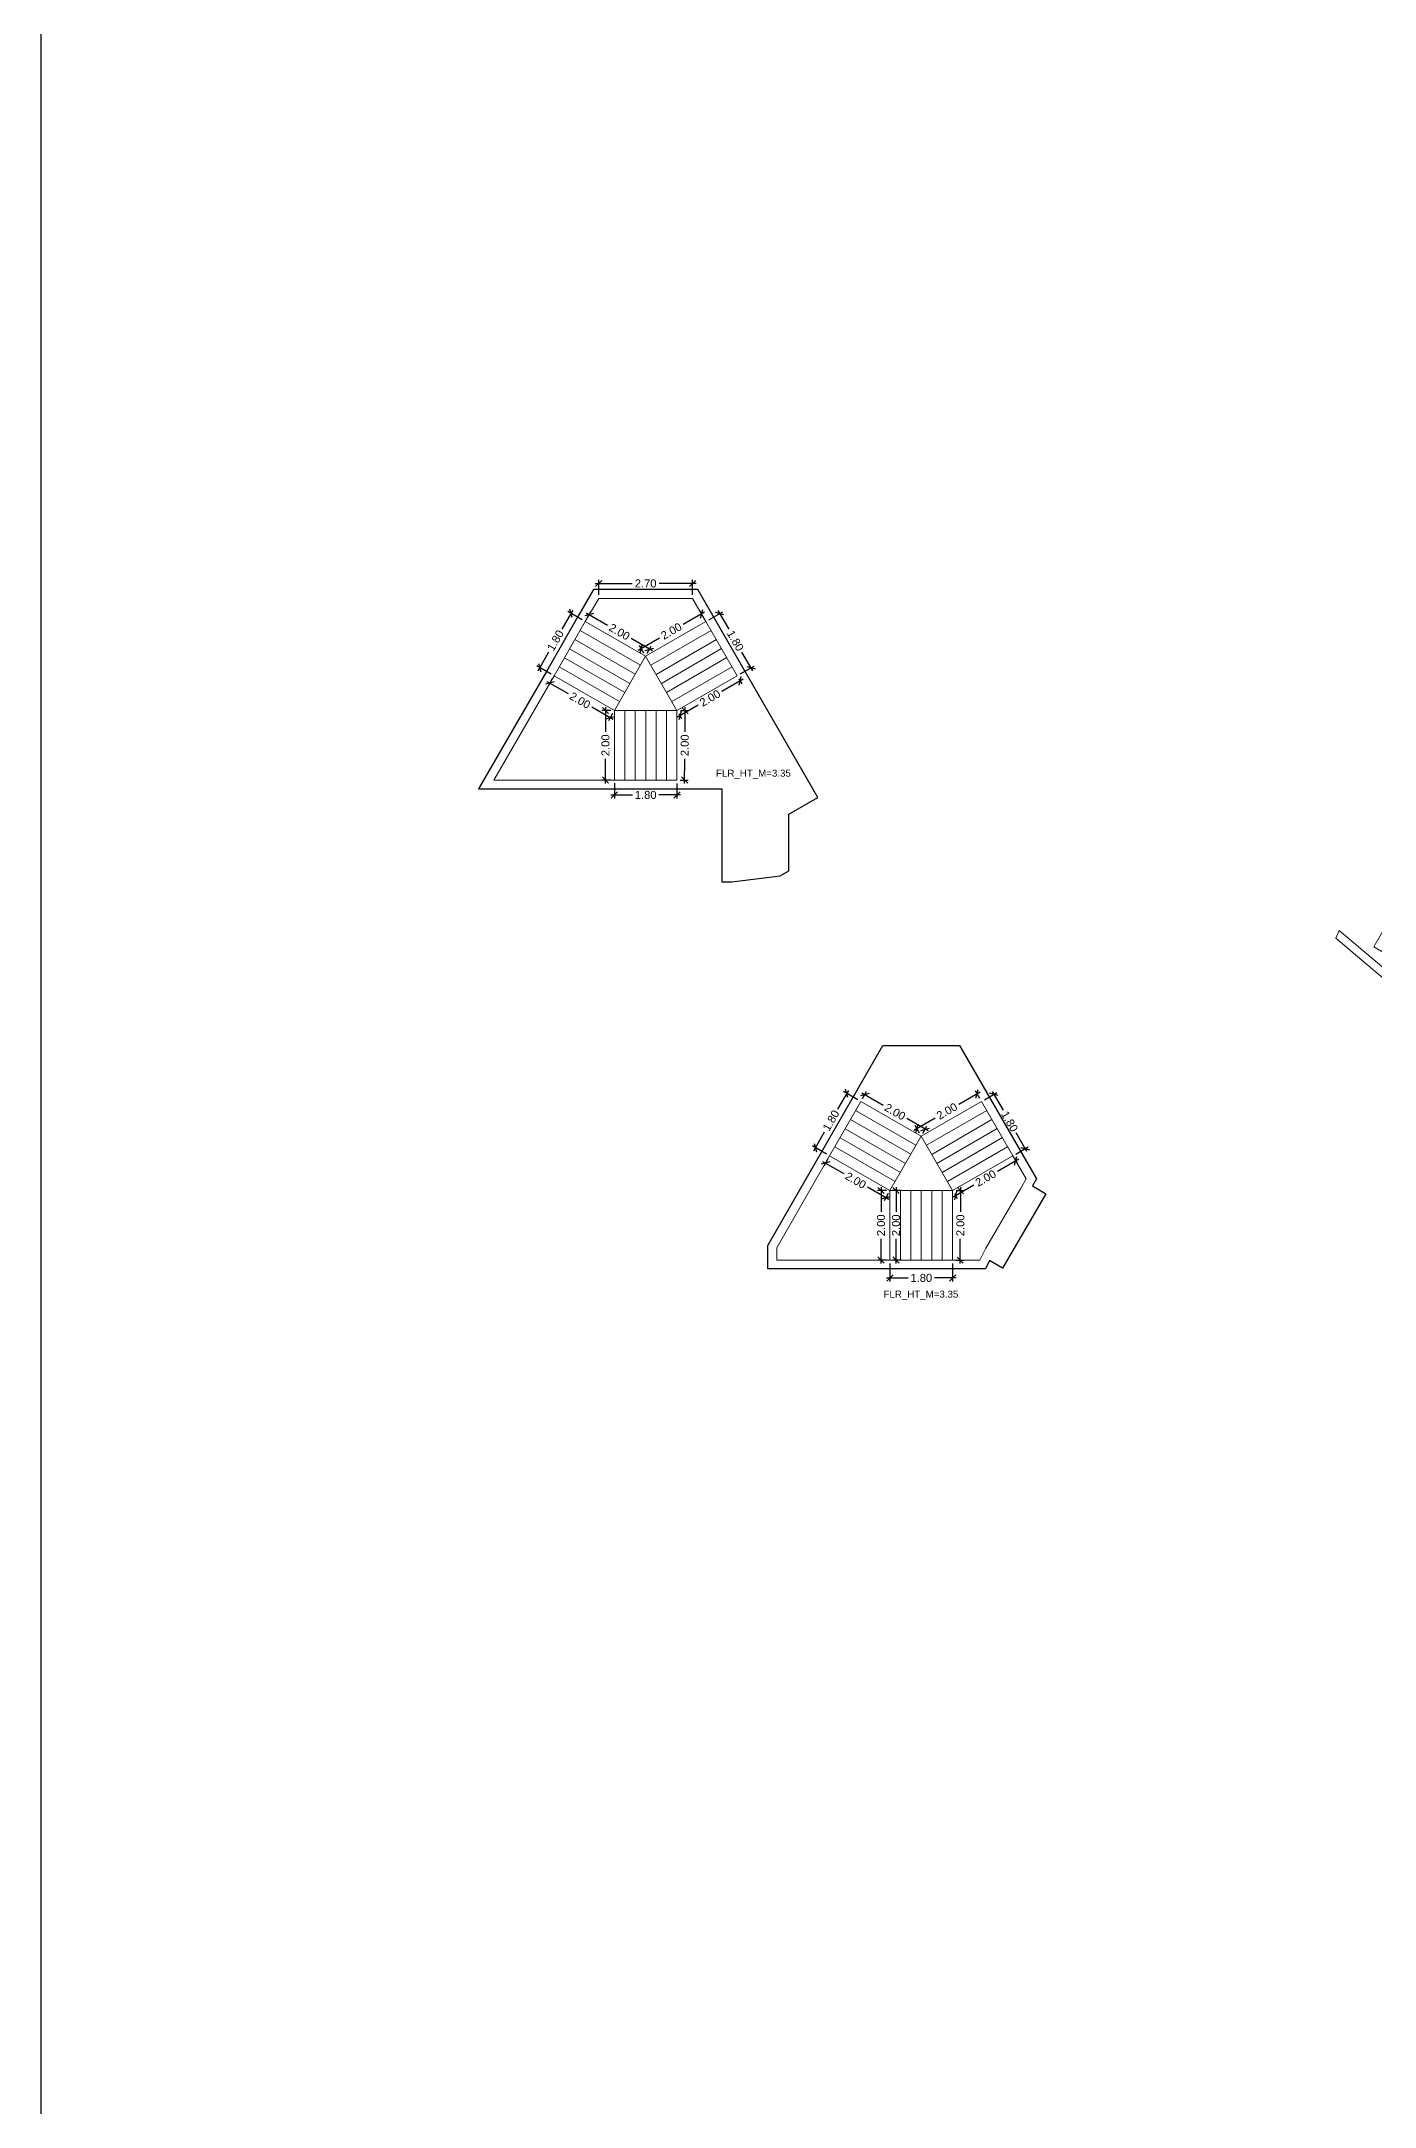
# Model space of a CAD drawing. Header units: metres. Extents: x 256329 to 886268, y -249371 to 355.
# Drawn here: x 281905.1 to 281943.4, y -414.4 to -355.1 of the extents above; entities that cross this region are included whole.
import ezdxf

# ---------------------------------------------------------------- set-up
doc = ezdxf.new("R2010")
doc.units = ezdxf.units.M
doc.header["$MEASUREMENT"] = 0
doc.header["$PDMODE"] = 35
doc.linetypes.add('CONTINOUS', pattern=[0])
doc.layers.get('0').update_dxf_attribs({"lineweight": 18})
doc.layers.get('Defpoints').update_dxf_attribs({"lineweight": 20})
for name, color, linetype in [('BLK_1_FLR_28_BLT_UP_AREA', 25, 'Continuous'), ('BLK_1_FLR_28_STAIR_3', 7, 'Continuous'), ('BLK_1_FLR_28_STAIR_4', 7, 'Continuous')]:
    doc.layers.add(name, color=color, linetype=linetype)
for name, color, linetype, lineweight in [('BLK_1_FLR_28_STAIR_2_LANDING_2', 7, 'Continuous', 0), ('BLK_1_FLR_28_STAIR_3_FLIGHT_1', 7, 'Continuous', 0), ('BLK_1_FLR_28_STAIR_3_FLIGHT_2', 7, 'Continuous', 0), ('BLK_1_FLR_28_STAIR_3_FLIGHT_3', 7, 'Continuous', 0), ('BLK_1_FLR_28_STAIR_3_LANDING_1', 7, 'Continuous', 0), ('BLK_1_FLR_28_STAIR_3_LANDING_2', 7, 'Continuous', 0), ('BLK_1_FLR_28_STAIR_4_FLIGHT_1', 7, 'Continuous', 0), ('BLK_1_FLR_28_STAIR_4_FLIGHT_2', 7, 'Continuous', 0), ('BLK_1_FLR_28_STAIR_4_FLIGHT_3', 7, 'Continuous', 0), ('BLK_1_FLR_28_STAIR_4_LANDING_1', 7, 'Continuous', 0)]:
    doc.layers.add(name, color=color, linetype=linetype, lineweight=lineweight)
doc.layers.add('SPA COMMENT', color=7, linetype='Continuous', true_color=0xeb0505)
doc.styles.get("Standard").update_dxf_attribs({"font": 'arial.ttf'})
doc.dimstyles.new('METRIC DIM', dxfattribs={"dimtxt": 0.23, "dimasz": 0.18, "dimexe": 0.1, "dimexo": 0.1, "dimgap": 0.09, "dimtad": 0, "dimzin": 0, "dimdsep": 46, "dimtxsty": 'Standard', "dimblk": 'OBLIQUE', "dimcen": 0, "dimdle": 0.1, "dimclrd": 147, "dimclre": 147, "dimclrt": 7, "dimadec": 0, "dimazin": 0, "dimtfac": 1, "dimtofl": 0, "dimtmove": 0, "dimatfit": 2, "dimfxl": 0.125, "dimtolj": 1, "dimtzin": 0, "dimarcsym": 0})

# ---------------------------------------------------------------- blocks, each defined once
blk = doc.blocks.new('_Oblique')
at = {"color": 0, "linetype": 'ByBlock', "lineweight": -2}
blk.add_line((-0.5, -0.5), (0.5, 0.5), dxfattribs=at)
blk = doc.blocks.new('*D507')
at = {"layer": 'BLK_1_FLR_28_STAIR_3_FLIGHT_2', "color": 147, "lineweight": -2, "transparency": 16777216}
for p, q in [((281929.485289, -390.194379), (281929.485473, -390.706351)), ((281931.285289, -390.193732), (281931.285473, -390.705704)), ((281929.385437, -390.606387), (281930.007937, -390.606163)), ((281931.385437, -390.605668), (281930.762937, -390.605892))]:
    blk.add_line(p, q, dxfattribs=at)
at = {"layer": 'Defpoints', "color": 0, "linetype": 'CONTINOUS', "transparency": 16777216}
for p in [(281929.485253, -390.094379, 0.042641), (281931.285253, -390.093732, 0.042641), (281929.485437, -390.606351)]:
    blk.add_point(p, dxfattribs=at)
at = {"layer": 'BLK_1_FLR_28_STAIR_3_FLIGHT_2', "color": 147, "linetype": 'CONTINOUS', "lineweight": -2, "transparency": 16777216, "xscale": 0.18, "yscale": 0.18, "zscale": 0.18}
for p, rotation in [((281929.485437, -390.606351), 180.020597), ((281931.285437, -390.605704), 0.020597)]:
    blk.add_blockref('_Oblique', p, dxfattribs=dict(at, rotation=rotation))
at = {"layer": 'BLK_1_FLR_28_STAIR_3_FLIGHT_2', "color": 7, "linetype": 'CONTINOUS', "transparency": 16777216, "insert": (281930.385437, -390.606027), "char_height": 0.23, "attachment_point": 5, "rotation": 0.02059667}
blk.add_mtext('\\A1;1.80', dxfattribs=at)
blk = doc.blocks.new('*D508')
at = {"layer": 'BLK_1_FLR_28_STAIR_3_FLIGHT_1', "color": 147, "lineweight": -2, "transparency": 16777216}
for p, q in [((281932.067376, -385.448679), (281931.940238, -385.227562)), ((281932.076775, -385.264407), (281931.460849, -385.618551)), ((281930.168233, -386.361777), (281930.784159, -386.007633)), ((281930.332217, -386.446358), (281930.205079, -386.22524))]:
    blk.add_line(p, q, dxfattribs=at)
at = {"layer": 'Defpoints', "color": 0, "linetype": 'CONTINOUS', "transparency": 16777216}
for p in [(281932.117221, -385.535371, 0.042641), (281930.254925, -386.311931), (281930.382062, -386.533049, 0.042641)]:
    blk.add_point(p, dxfattribs=at)
at = {"layer": 'BLK_1_FLR_28_STAIR_3_FLIGHT_1', "color": 147, "linetype": 'CONTINOUS', "lineweight": -2, "transparency": 16777216, "xscale": 0.18, "yscale": 0.18, "zscale": 0.18}
for p, rotation in [((281931.990084, -385.314253), 29.897956), ((281930.254925, -386.311931), 209.897956)]:
    blk.add_blockref('_Oblique', p, dxfattribs=dict(at, rotation=rotation))
at = {"layer": 'BLK_1_FLR_28_STAIR_3_FLIGHT_1', "color": 7, "linetype": 'CONTINOUS', "transparency": 16777216, "insert": (281931.122504, -385.813092), "char_height": 0.23, "attachment_point": 5, "rotation": 29.89795585}
blk.add_mtext('\\A1;2.00', dxfattribs=at)
blk = doc.blocks.new('*D509')
at = {"layer": 'BLK_1_FLR_28_STAIR_3_FLIGHT_3', "color": 147, "lineweight": -2, "transparency": 16777216}
for p, q in [((281928.676604, -385.286052), (281929.291958, -385.639651)), ((281928.697793, -385.449889), (281928.813131, -385.24917)), ((281930.584105, -386.382153), (281929.968751, -386.028554)), ((281930.431885, -386.446344), (281930.547224, -386.245626))]:
    blk.add_line(p, q, dxfattribs=at)
at = {"layer": 'Defpoints', "color": 0, "linetype": 'CONTINOUS', "transparency": 16777216}
for p in [(281928.64797, -385.536594, 0.042641), (281928.763308, -385.335875), (281930.382062, -386.533049, 0.042641)]:
    blk.add_point(p, dxfattribs=at)
at = {"layer": 'BLK_1_FLR_28_STAIR_3_FLIGHT_3', "color": 147, "linetype": 'CONTINOUS', "lineweight": -2, "transparency": 16777216, "xscale": 0.18, "yscale": 0.18, "zscale": 0.18}
for p, rotation in [((281928.763308, -385.335875), 150.117187), ((281930.497401, -386.33233), 330.117187)]:
    blk.add_blockref('_Oblique', p, dxfattribs=dict(at, rotation=rotation))
at = {"layer": 'BLK_1_FLR_28_STAIR_3_FLIGHT_3', "color": 7, "linetype": 'CONTINOUS', "transparency": 16777216, "insert": (281929.630355, -385.834103), "char_height": 0.23, "attachment_point": 5, "rotation": 330.11718744}
blk.add_mtext('\\A1;2.00', dxfattribs=at)
blk = doc.blocks.new('*D510')
at = {"layer": 'BLK_1_FLR_28_STAIR_3_LANDING_1', "color": 147, "lineweight": -2, "transparency": 16777216}
for p, q in [((281931.385252, -388.09418), (281931.612531, -388.095197)), ((281931.51298, -387.994751), (281931.509802, -388.704567)), ((281931.503131, -390.194948), (281931.506308, -389.485132)), ((281931.376298, -390.094379), (281931.603577, -390.095396))]:
    blk.add_line(p, q, dxfattribs=at)
at = {"layer": 'Defpoints', "color": 0, "linetype": 'CONTINOUS', "transparency": 16777216}
for p in [(281931.285253, -388.093732, 0.042641), (281931.276299, -390.093931, 0.042641), (281931.503578, -390.094949)]:
    blk.add_point(p, dxfattribs=at)
at = {"layer": 'BLK_1_FLR_28_STAIR_3_LANDING_1', "color": 147, "linetype": 'CONTINOUS', "lineweight": -2, "transparency": 16777216, "xscale": 0.18, "yscale": 0.18, "zscale": 0.18}
for p, rotation in [((281931.512532, -388.09475), 89.743523), ((281931.503578, -390.094949), 269.743523)]:
    blk.add_blockref('_Oblique', p, dxfattribs=dict(at, rotation=rotation))
at = {"layer": 'BLK_1_FLR_28_STAIR_3_LANDING_1', "color": 7, "linetype": 'CONTINOUS', "transparency": 16777216, "insert": (281931.508055, -389.094849), "char_height": 0.23, "attachment_point": 5, "rotation": 89.74352293}
blk.add_mtext('\\A1;2.00', dxfattribs=at)
blk = doc.blocks.new('*D511')
at = {"layer": 'BLK_1_FLR_28_STAIR_3_LANDING_1', "color": 147, "lineweight": -2, "transparency": 16777216}
for p, q in [((281933.187184, -387.189345), (281932.57277, -387.543922)), ((281933.06691, -387.180999), (281933.150556, -387.325941)), ((281931.282286, -388.288658), (281931.8967, -387.934081)), ((281931.335236, -388.180344), (281931.418882, -388.325286))]:
    blk.add_line(p, q, dxfattribs=at)
at = {"layer": 'Defpoints', "color": 0, "linetype": 'CONTINOUS', "transparency": 16777216}
for p in [(281933.016926, -387.094387, 0.042641), (281933.100572, -387.239329), (281931.285253, -388.093732, 0.042641)]:
    blk.add_point(p, dxfattribs=at)
at = {"layer": 'BLK_1_FLR_28_STAIR_3_LANDING_1', "color": 147, "linetype": 'CONTINOUS', "lineweight": -2, "transparency": 16777216, "xscale": 0.18, "yscale": 0.18, "zscale": 0.18}
for p, rotation in [((281933.100572, -387.239329), 29.98915999999999), ((281931.368898, -388.238674), 209.98916)]:
    blk.add_blockref('_Oblique', p, dxfattribs=dict(at, rotation=rotation))
at = {"layer": 'BLK_1_FLR_28_STAIR_3_LANDING_1', "color": 7, "linetype": 'CONTINOUS', "transparency": 16777216, "insert": (281932.234735, -387.739001), "char_height": 0.23, "attachment_point": 5, "rotation": 29.98915959}
blk.add_mtext('\\A1;2.00', dxfattribs=at)
blk = doc.blocks.new('*D598')
at = {"layer": 'BLK_1_FLR_28_STAIR_3_LANDING_2', "color": 147, "lineweight": -2, "transparency": 16777216}
for p, q in [((281927.544861, -387.25558), (281928.160215, -387.609179)), ((281927.701337, -387.183982), (281927.581743, -387.392107)), ((281929.452363, -388.351681), (281928.837008, -387.998082)), ((281929.43543, -388.180437), (281929.315835, -388.388563))]:
    blk.add_line(p, q, dxfattribs=at)
at = {"layer": 'Defpoints', "color": 0, "linetype": 'CONTINOUS', "transparency": 16777216}
for p in [(281927.631566, -387.305403), (281927.75116, -387.097277, 0.042641), (281929.485253, -388.093732, 0.042641)]:
    blk.add_point(p, dxfattribs=at)
at = {"layer": 'BLK_1_FLR_28_STAIR_3_LANDING_2', "color": 147, "linetype": 'CONTINOUS', "lineweight": -2, "transparency": 16777216, "xscale": 0.18, "yscale": 0.18, "zscale": 0.18}
for p, rotation in [((281927.631566, -387.305403), 150.117187), ((281929.365658, -388.301858), 330.117187)]:
    blk.add_blockref('_Oblique', p, dxfattribs=dict(at, rotation=rotation))
at = {"layer": 'BLK_1_FLR_28_STAIR_3_LANDING_2', "color": 7, "linetype": 'CONTINOUS', "transparency": 16777216, "insert": (281928.498612, -387.80363), "char_height": 0.23, "attachment_point": 5, "rotation": 330.11718744}
blk.add_mtext('\\A1;2.00', dxfattribs=at)
blk = doc.blocks.new('*D599')
at = {"layer": 'BLK_1_FLR_28_STAIR_3_LANDING_2', "color": 147, "lineweight": -2, "transparency": 16777216}
for p, q in [((281929.385253, -388.093732), (281929.129602, -388.093732)), ((281929.229602, -387.993732), (281929.229602, -388.703446)), ((281929.229602, -390.193732), (281929.229602, -389.484019)), ((281929.385253, -390.093732), (281929.129602, -390.093732))]:
    blk.add_line(p, q, dxfattribs=at)
at = {"layer": 'Defpoints', "color": 0, "linetype": 'CONTINOUS', "transparency": 16777216}
for p in [(281929.485253, -388.093732, 0.042641), (281929.229602, -390.093732), (281929.485253, -390.093732, 0.042641)]:
    blk.add_point(p, dxfattribs=at)
at = {"layer": 'BLK_1_FLR_28_STAIR_3_LANDING_2', "color": 147, "linetype": 'CONTINOUS', "lineweight": -2, "transparency": 16777216, "xscale": 0.18, "yscale": 0.18, "zscale": 0.18}
for p, rotation in [((281929.229602, -388.093732), 90), ((281929.229602, -390.093732), 270)]:
    blk.add_blockref('_Oblique', p, dxfattribs=dict(at, rotation=rotation))
at = {"layer": 'BLK_1_FLR_28_STAIR_3_LANDING_2', "color": 7, "linetype": 'CONTINOUS', "transparency": 16777216, "insert": (281929.229602, -389.093732), "char_height": 0.23, "attachment_point": 5, "rotation": 90}
blk.add_mtext('\\A1;2.00', dxfattribs=at)
blk = doc.blocks.new('*D600')
at = {"layer": 'BLK_1_FLR_28_STAIR_3_FLIGHT_1', "color": 147, "lineweight": -2, "transparency": 16777216}
for p, q in [((281932.423167, -385.243353), (281932.734315, -385.782513)), ((281932.203833, -385.485387), (281932.559763, -385.279981)), ((281933.103538, -387.044403), (281933.459468, -386.838997)), ((281933.422839, -386.975593), (281933.111691, -386.436433))]:
    blk.add_line(p, q, dxfattribs=at)
at = {"layer": 'Defpoints', "color": 0, "linetype": 'CONTINOUS', "transparency": 16777216}
for p in [(281932.117221, -385.535371, 0.042641), (281933.372856, -386.888981), (281933.016926, -387.094387, 0.042641)]:
    blk.add_point(p, dxfattribs=at)
at = {"layer": 'BLK_1_FLR_28_STAIR_3_FLIGHT_1', "color": 147, "linetype": 'CONTINOUS', "lineweight": -2, "transparency": 16777216, "xscale": 0.18, "yscale": 0.18, "zscale": 0.18}
for p, rotation in [((281932.473151, -385.329965), 119.98916), ((281933.372856, -386.888981), 299.98916)]:
    blk.add_blockref('_Oblique', p, dxfattribs=dict(at, rotation=rotation))
at = {"layer": 'BLK_1_FLR_28_STAIR_3_FLIGHT_1', "color": 7, "linetype": 'CONTINOUS', "transparency": 16777216, "insert": (281932.923003, -386.109473), "char_height": 0.23, "attachment_point": 5, "rotation": 299.98915959}
blk.add_mtext('\\A1;1.80', dxfattribs=at)
blk = doc.blocks.new('*D601')
at = {"layer": 'BLK_1_FLR_28_STAIR_3_FLIGHT_3', "color": 147, "lineweight": -2, "transparency": 16777216}
for p, q in [((281928.288669, -385.214796), (281927.978523, -385.754532)), ((281928.561265, -385.486771), (281928.152142, -385.251678)), ((281927.292214, -386.948889), (281927.602361, -386.409152)), ((281927.664456, -387.047454), (281927.255332, -386.812361))]:
    blk.add_line(p, q, dxfattribs=at)
at = {"layer": 'Defpoints', "color": 0, "linetype": 'CONTINOUS', "transparency": 16777216}
for p in [(281928.64797, -385.536594, 0.042641), (281927.342037, -386.862184), (281927.75116, -387.097277, 0.042641)]:
    blk.add_point(p, dxfattribs=at)
at = {"layer": 'BLK_1_FLR_28_STAIR_3_FLIGHT_3', "color": 147, "linetype": 'CONTINOUS', "lineweight": -2, "transparency": 16777216, "xscale": 0.18, "yscale": 0.18, "zscale": 0.18}
for p, rotation in [((281928.238847, -385.301501), 60.117187), ((281927.342037, -386.862184), 240.1171869999999)]:
    blk.add_blockref('_Oblique', p, dxfattribs=dict(at, rotation=rotation))
at = {"layer": 'BLK_1_FLR_28_STAIR_3_FLIGHT_3', "color": 7, "linetype": 'CONTINOUS', "transparency": 16777216, "insert": (281927.790442, -386.081842), "char_height": 0.23, "attachment_point": 5, "rotation": 60.11718743}
blk.add_mtext('\\A1;1.80', dxfattribs=at)
blk = doc.blocks.new('*D602')
at = {"layer": 'BLK_1_FLR_28_STAIR_4_FLIGHT_2', "color": 147, "lineweight": -2, "transparency": 16777216}
for p, q in [((281920.366972, -371.419078), (281920.056825, -371.958814)), ((281920.639568, -371.691053), (281920.230445, -371.45596)), ((281919.370517, -373.153171), (281919.680663, -372.613434)), ((281919.742758, -373.251736), (281919.333635, -373.016643))]:
    blk.add_line(p, q, dxfattribs=at)
at = {"layer": 'Defpoints', "color": 0, "linetype": 'CONTINOUS', "transparency": 16777216}
for p in [(281920.726273, -371.740876, 0.042641), (281919.42034, -373.066466), (281919.829463, -373.301559, 0.042641)]:
    blk.add_point(p, dxfattribs=at)
at = {"layer": 'BLK_1_FLR_28_STAIR_4_FLIGHT_2', "color": 147, "linetype": 'CONTINOUS', "lineweight": -2, "transparency": 16777216, "xscale": 0.18, "yscale": 0.18, "zscale": 0.18}
for p, rotation in [((281920.317149, -371.505783), 60.117187), ((281919.42034, -373.066466), 240.1171869999999)]:
    blk.add_blockref('_Oblique', p, dxfattribs=dict(at, rotation=rotation))
at = {"layer": 'BLK_1_FLR_28_STAIR_4_FLIGHT_2', "color": 7, "linetype": 'CONTINOUS', "transparency": 16777216, "insert": (281919.868744, -372.286124), "char_height": 0.23, "attachment_point": 5, "rotation": 60.11718743}
blk.add_mtext('\\A1;1.80', dxfattribs=at)
blk = doc.blocks.new('*D603')
at = {"layer": 'BLK_1_FLR_28_STAIR_2_LANDING_2', "color": 147, "lineweight": -2, "transparency": 16777216}
for p, q in [((281924.155078, -371.468689), (281923.539152, -371.822833)), ((281924.145678, -371.652961), (281924.018541, -371.431844)), ((281922.246536, -372.566059), (281922.862462, -372.211915)), ((281922.41052, -372.65064), (281922.283382, -372.429522))]:
    blk.add_line(p, q, dxfattribs=at)
at = {"layer": 'Defpoints', "color": 0, "linetype": 'CONTINOUS', "transparency": 16777216}
for p in [(281924.195524, -371.739653, 0.042641), (281922.333227, -372.516213), (281922.460365, -372.737331, 0.042641)]:
    blk.add_point(p, dxfattribs=at)
at = {"layer": 'BLK_1_FLR_28_STAIR_2_LANDING_2', "color": 147, "linetype": 'CONTINOUS', "lineweight": -2, "transparency": 16777216, "xscale": 0.18, "yscale": 0.18, "zscale": 0.18}
for p, rotation in [((281924.068386, -371.518535), 29.897956), ((281922.333227, -372.516213), 209.897956)]:
    blk.add_blockref('_Oblique', p, dxfattribs=dict(at, rotation=rotation))
at = {"layer": 'BLK_1_FLR_28_STAIR_2_LANDING_2', "color": 7, "linetype": 'CONTINOUS', "transparency": 16777216, "insert": (281923.200807, -372.017374), "char_height": 0.23, "attachment_point": 5, "rotation": 29.89795585}
blk.add_mtext('\\A1;2.00', dxfattribs=at)
blk = doc.blocks.new('*D604')
at = {"layer": 'BLK_1_FLR_28_STAIR_4_FLIGHT_2', "color": 147, "lineweight": -2, "transparency": 16777216}
for p, q in [((281920.754906, -371.490334), (281921.370261, -371.843933)), ((281920.776095, -371.654171), (281920.891434, -371.453452)), ((281922.662408, -372.586435), (281922.047054, -372.232836)), ((281922.510188, -372.650626), (281922.625526, -372.449908))]:
    blk.add_line(p, q, dxfattribs=at)
at = {"layer": 'Defpoints', "color": 0, "linetype": 'CONTINOUS', "transparency": 16777216}
for p in [(281920.841611, -371.540157), (281920.726273, -371.740876, 0.042641), (281922.460365, -372.737331, 0.042641)]:
    blk.add_point(p, dxfattribs=at)
at = {"layer": 'BLK_1_FLR_28_STAIR_4_FLIGHT_2', "color": 147, "linetype": 'CONTINOUS', "lineweight": -2, "transparency": 16777216, "xscale": 0.18, "yscale": 0.18, "zscale": 0.18}
for p, rotation in [((281920.841611, -371.540157), 150.117187), ((281922.575704, -372.536612), 330.117187)]:
    blk.add_blockref('_Oblique', p, dxfattribs=dict(at, rotation=rotation))
at = {"layer": 'BLK_1_FLR_28_STAIR_4_FLIGHT_2', "color": 7, "linetype": 'CONTINOUS', "transparency": 16777216, "insert": (281921.708657, -372.038385), "char_height": 0.23, "attachment_point": 5, "rotation": 330.11718744}
blk.add_mtext('\\A1;2.00', dxfattribs=at)
blk = doc.blocks.new('*D605')
at = {"layer": 'BLK_1_FLR_28_STAIR_4_FLIGHT_1', "color": 147, "lineweight": -2, "transparency": 16777216}
for p, q in [((281923.463554, -374.298462), (281923.690834, -374.299479)), ((281923.591282, -374.199033), (281923.588105, -374.908849)), ((281923.581433, -376.39923), (281923.584611, -375.689414)), ((281923.454601, -376.298661), (281923.68188, -376.299678))]:
    blk.add_line(p, q, dxfattribs=at)
at = {"layer": 'Defpoints', "color": 0, "linetype": 'CONTINOUS', "transparency": 16777216}
for p in [(281923.363555, -374.298014, 0.042641), (281923.354602, -376.298213, 0.042641), (281923.581881, -376.299231)]:
    blk.add_point(p, dxfattribs=at)
at = {"layer": 'BLK_1_FLR_28_STAIR_4_FLIGHT_1', "color": 147, "linetype": 'CONTINOUS', "lineweight": -2, "transparency": 16777216, "xscale": 0.18, "yscale": 0.18, "zscale": 0.18}
for p, rotation in [((281923.590835, -374.299032), 89.743523), ((281923.581881, -376.299231), 269.743523)]:
    blk.add_blockref('_Oblique', p, dxfattribs=dict(at, rotation=rotation))
at = {"layer": 'BLK_1_FLR_28_STAIR_4_FLIGHT_1', "color": 7, "linetype": 'CONTINOUS', "transparency": 16777216, "insert": (281923.586358, -375.299131), "char_height": 0.23, "attachment_point": 5, "rotation": 89.74352293}
blk.add_mtext('\\A1;2.00', dxfattribs=at)
blk = doc.blocks.new('*D606')
at = {"layer": 'BLK_1_FLR_28_STAIR_4_FLIGHT_3', "color": 147, "lineweight": -2, "transparency": 16777216}
for p, q in [((281925.265487, -373.393627), (281924.651073, -373.748204)), ((281925.145213, -373.385281), (281925.228858, -373.530223)), ((281923.360589, -374.49294), (281923.975003, -374.138363)), ((281923.413539, -374.384626), (281923.497185, -374.529568))]:
    blk.add_line(p, q, dxfattribs=at)
at = {"layer": 'Defpoints', "color": 0, "linetype": 'CONTINOUS', "transparency": 16777216}
for p in [(281925.095229, -373.298669, 0.042641), (281925.178875, -373.443611), (281923.363555, -374.298014, 0.042641)]:
    blk.add_point(p, dxfattribs=at)
at = {"layer": 'BLK_1_FLR_28_STAIR_4_FLIGHT_3', "color": 147, "linetype": 'CONTINOUS', "lineweight": -2, "transparency": 16777216, "xscale": 0.18, "yscale": 0.18, "zscale": 0.18}
for p, rotation in [((281925.178875, -373.443611), 29.98915999999999), ((281923.447201, -374.442956), 209.98916)]:
    blk.add_blockref('_Oblique', p, dxfattribs=dict(at, rotation=rotation))
at = {"layer": 'BLK_1_FLR_28_STAIR_4_FLIGHT_3', "color": 7, "linetype": 'CONTINOUS', "transparency": 16777216, "insert": (281924.313038, -373.943283), "char_height": 0.23, "attachment_point": 5, "rotation": 29.98915959}
blk.add_mtext('\\A1;2.00', dxfattribs=at)
blk = doc.blocks.new('*D607')
at = {"layer": 'BLK_1_FLR_28_STAIR_4_LANDING_1', "color": 147, "lineweight": -2, "transparency": 16777216}
for p, q in [((281919.623164, -373.459862), (281920.238518, -373.813461)), ((281919.77964, -373.388264), (281919.660046, -373.596389)), ((281921.530665, -374.555963), (281920.915311, -374.202364)), ((281921.513733, -374.384719), (281921.394138, -374.592845))]:
    blk.add_line(p, q, dxfattribs=at)
at = {"layer": 'Defpoints', "color": 0, "linetype": 'CONTINOUS', "transparency": 16777216}
for p in [(281919.829463, -373.301559, 0.042641), (281919.709868, -373.509685), (281921.563555, -374.298014, 0.042641)]:
    blk.add_point(p, dxfattribs=at)
at = {"layer": 'BLK_1_FLR_28_STAIR_4_LANDING_1', "color": 147, "linetype": 'CONTINOUS', "lineweight": -2, "transparency": 16777216, "xscale": 0.18, "yscale": 0.18, "zscale": 0.18}
for p, rotation in [((281919.709868, -373.509685), 150.117187), ((281921.443961, -374.50614), 330.117187)]:
    blk.add_blockref('_Oblique', p, dxfattribs=dict(at, rotation=rotation))
at = {"layer": 'BLK_1_FLR_28_STAIR_4_LANDING_1', "color": 7, "linetype": 'CONTINOUS', "transparency": 16777216, "insert": (281920.576915, -374.007912), "char_height": 0.23, "attachment_point": 5, "rotation": 330.11718744}
blk.add_mtext('\\A1;2.00', dxfattribs=at)
blk = doc.blocks.new('*D608')
at = {"layer": 'BLK_1_FLR_28_STAIR_4_LANDING_1', "color": 147, "lineweight": -2, "transparency": 16777216}
for p, q in [((281921.463555, -374.298014), (281921.207905, -374.298014)), ((281921.307905, -374.198014), (281921.307905, -374.907728)), ((281921.307905, -376.398014), (281921.307905, -375.688301)), ((281921.463555, -376.298014), (281921.207905, -376.298014))]:
    blk.add_line(p, q, dxfattribs=at)
at = {"layer": 'Defpoints', "color": 0, "linetype": 'CONTINOUS', "transparency": 16777216}
for p in [(281921.563555, -374.298014, 0.042641), (281921.307905, -376.298014), (281921.563555, -376.298014, 0.042641)]:
    blk.add_point(p, dxfattribs=at)
at = {"layer": 'BLK_1_FLR_28_STAIR_4_LANDING_1', "color": 147, "linetype": 'CONTINOUS', "lineweight": -2, "transparency": 16777216, "xscale": 0.18, "yscale": 0.18, "zscale": 0.18}
for p, rotation in [((281921.307905, -374.298014), 90), ((281921.307905, -376.298014), 270)]:
    blk.add_blockref('_Oblique', p, dxfattribs=dict(at, rotation=rotation))
at = {"layer": 'BLK_1_FLR_28_STAIR_4_LANDING_1', "color": 7, "linetype": 'CONTINOUS', "transparency": 16777216, "insert": (281921.307905, -375.298014), "char_height": 0.23, "attachment_point": 5, "rotation": 90}
blk.add_mtext('\\A1;2.00', dxfattribs=at)
blk = doc.blocks.new('*D609')
at = {"layer": 'BLK_1_FLR_28_STAIR_4_FLIGHT_3', "color": 147, "lineweight": -2, "transparency": 16777216}
for p, q in [((281924.282136, -371.689669), (281924.677643, -371.461423)), ((281924.541047, -371.424795), (281924.852195, -371.963954)), ((281925.540719, -373.157035), (281925.229571, -372.617875)), ((281925.181841, -373.248685), (281925.577348, -373.020439))]:
    blk.add_line(p, q, dxfattribs=at)
at = {"layer": 'Defpoints', "color": 0, "linetype": 'CONTINOUS', "transparency": 16777216}
for p in [(281924.195524, -371.739653, 0.042641), (281925.095229, -373.298669, 0.042641), (281925.490736, -373.070423)]:
    blk.add_point(p, dxfattribs=at)
at = {"layer": 'BLK_1_FLR_28_STAIR_4_FLIGHT_3', "color": 147, "linetype": 'CONTINOUS', "lineweight": -2, "transparency": 16777216, "xscale": 0.18, "yscale": 0.18, "zscale": 0.18}
for p, rotation in [((281924.591031, -371.511407), 119.98916), ((281925.490736, -373.070423), 299.98916)]:
    blk.add_blockref('_Oblique', p, dxfattribs=dict(at, rotation=rotation))
at = {"layer": 'BLK_1_FLR_28_STAIR_4_FLIGHT_3', "color": 7, "linetype": 'CONTINOUS', "transparency": 16777216, "insert": (281925.040883, -372.290915), "char_height": 0.23, "attachment_point": 5, "rotation": 299.98915959}
blk.add_mtext('\\A1;1.80', dxfattribs=at)
blk = doc.blocks.new('*D610')
at = {"layer": 'BLK_1_FLR_28_STAIR_4_FLIGHT_1', "color": 147, "lineweight": -2, "transparency": 16777216}
for p, q in [((281921.463555, -376.725193), (281922.086055, -376.725193)), ((281921.563555, -376.384216), (281921.563555, -376.825193)), ((281923.463555, -376.725193), (281922.841055, -376.725193)), ((281923.363555, -376.398014), (281923.363555, -376.825193))]:
    blk.add_line(p, q, dxfattribs=at)
at = {"layer": 'Defpoints', "color": 0, "linetype": 'CONTINOUS', "transparency": 16777216}
for p in [(281921.563555, -376.284216, 0.042641), (281923.363555, -376.298014, 0.042641), (281921.563555, -376.725193)]:
    blk.add_point(p, dxfattribs=at)
at = {"layer": 'BLK_1_FLR_28_STAIR_4_FLIGHT_1', "color": 147, "linetype": 'CONTINOUS', "lineweight": -2, "transparency": 16777216, "xscale": 0.18, "yscale": 0.18, "zscale": 0.18, "rotation": 180}
blk.add_blockref('_Oblique', (281921.563555, -376.725193), dxfattribs=at)
at = {"layer": 'BLK_1_FLR_28_STAIR_4_FLIGHT_1', "color": 147, "linetype": 'CONTINOUS', "lineweight": -2, "transparency": 16777216, "xscale": 0.18, "yscale": 0.18, "zscale": 0.18}
blk.add_blockref('_Oblique', (281923.363555, -376.725193), dxfattribs=at)
at = {"layer": 'BLK_1_FLR_28_STAIR_4_FLIGHT_1', "color": 7, "linetype": 'CONTINOUS', "transparency": 16777216, "insert": (281922.463555, -376.725193), "char_height": 0.23, "attachment_point": 5}
blk.add_mtext('\\A1;1.80', dxfattribs=at)
blk = doc.blocks.new('*D611')
at = {"layer": 'BLK_1_FLR_28_STAIR_2_LANDING_2', "color": 147, "lineweight": -2, "transparency": 16777216}
for p, q in [((281921.013266, -370.647223), (281922.072449, -370.647223)), ((281921.113266, -370.977101), (281921.113266, -370.547223)), ((281923.912206, -370.647223), (281922.853022, -370.647223)), ((281923.812206, -370.976438), (281923.812206, -370.547223))]:
    blk.add_line(p, q, dxfattribs=at)
at = {"layer": 'Defpoints', "color": 0, "linetype": 'CONTINOUS', "transparency": 16777216}
for p in [(281921.113266, -370.647223), (281921.113266, -371.077101, 0.042641), (281923.812206, -371.076438, 0.042641)]:
    blk.add_point(p, dxfattribs=at)
at = {"layer": 'BLK_1_FLR_28_STAIR_2_LANDING_2', "color": 147, "linetype": 'CONTINOUS', "lineweight": -2, "transparency": 16777216, "xscale": 0.18, "yscale": 0.18, "zscale": 0.18, "rotation": 180}
blk.add_blockref('_Oblique', (281921.113266, -370.647223), dxfattribs=at)
at = {"layer": 'BLK_1_FLR_28_STAIR_2_LANDING_2', "color": 147, "linetype": 'CONTINOUS', "lineweight": -2, "transparency": 16777216, "xscale": 0.18, "yscale": 0.18, "zscale": 0.18}
blk.add_blockref('_Oblique', (281923.812206, -370.647223), dxfattribs=at)
at = {"layer": 'BLK_1_FLR_28_STAIR_2_LANDING_2', "color": 7, "linetype": 'CONTINOUS', "transparency": 16777216, "insert": (281922.462736, -370.647223), "char_height": 0.23, "attachment_point": 5}
blk.add_mtext('\\A1;2.70', dxfattribs=at)
blk = doc.blocks.new('*D612')
at = {"layer": 'BLK_1_FLR_28_STAIR_3_FLIGHT_2', "color": 147, "lineweight": -2, "transparency": 16777216}
for p, q in [((281929.814344, -388.093732), (281929.558693, -388.093732)), ((281929.658693, -387.993732), (281929.658693, -388.703446)), ((281929.658693, -390.193732), (281929.658693, -389.484019)), ((281929.814344, -390.093732), (281929.558693, -390.093732))]:
    blk.add_line(p, q, dxfattribs=at)
at = {"layer": 'Defpoints', "color": 0, "linetype": 'CONTINOUS', "transparency": 16777216}
for p in [(281929.914344, -388.093732, 0.042641), (281929.658693, -390.093732), (281929.914344, -390.093732, 0.042641)]:
    blk.add_point(p, dxfattribs=at)
at = {"layer": 'BLK_1_FLR_28_STAIR_3_FLIGHT_2', "color": 147, "linetype": 'CONTINOUS', "lineweight": -2, "transparency": 16777216, "xscale": 0.18, "yscale": 0.18, "zscale": 0.18}
for p, rotation in [((281929.658693, -388.093732), 90), ((281929.658693, -390.093732), 270)]:
    blk.add_blockref('_Oblique', p, dxfattribs=dict(at, rotation=rotation))
at = {"layer": 'BLK_1_FLR_28_STAIR_3_FLIGHT_2', "color": 7, "linetype": 'CONTINOUS', "transparency": 16777216, "insert": (281929.658693, -389.093732), "char_height": 0.23, "attachment_point": 5, "rotation": 90}
blk.add_mtext('\\A1;2.00', dxfattribs=at)

msp = doc.modelspace()

# ---------------------------------------------------------------- linework, layer by layer
at = {"layer": 'BLK_1_FLR_28_BLT_UP_AREA', "color": 14, "linetype": 'ByBlock', "lineweight": 9, "elevation": 0.042641}
for points in [[(281945.588599, -377.28401), (281943.388668, -381.094462), (281944.69036, -381.845985)], [(281944.415366, -382.322426), (281942.396497, -380.618423), (281942.299873, -380.837844), (281944.104995, -382.361436)]]:
    msp.add_lwpolyline(points, dxfattribs=at)
at = {"layer": 'BLK_1_FLR_28_STAIR_2_LANDING_2', "color": 7, "linetype": 'CONTINOUS'}
msp.add_lwpolyline([(281923.812206, -371.076438), (281921.113266, -371.077101), (281920.726273, -371.740876), (281922.460365, -372.737331), (281924.195524, -371.739653), (281923.812206, -371.076438)], dxfattribs=at)
at = {"layer": 'BLK_1_FLR_28_STAIR_3', "color": 7, "linetype": 'CONTINOUS'}
msp.add_lwpolyline([(281929.279722, -383.928741), (281931.482514, -383.928741), (281933.694077, -387.760954), (281933.580946, -387.956754), (281933.969471, -388.186515), (281932.723779, -390.324696), (281932.347905, -390.108306), (281932.228172, -390.347012), (281925.976429, -390.348576), (281925.976261, -389.677624)], close=True, dxfattribs=at)
at = {"layer": 'BLK_1_FLR_28_STAIR_3_FLIGHT_1', "color": 3, "linetype": 'CONTINOUS'}
for p, q in [((281930.382062, -386.533049), (281932.117221, -385.535371)), ((281930.535498, -386.794552), (281932.267172, -385.795207)), ((281930.685449, -387.054388), (281932.417123, -386.055043)), ((281930.8354, -387.314224), (281932.567074, -386.314879)), ((281930.985351, -387.57406), (281932.717025, -386.574715)), ((281931.135302, -387.833896), (281932.866976, -386.834551)), ((281931.285253, -388.093732), (281933.016926, -387.094387))]:
    msp.add_line(p, q, dxfattribs=at)
at = {"layer": 'BLK_1_FLR_28_STAIR_3_FLIGHT_1', "ltscale": 0.05}
msp.add_lwpolyline([(281930.382062, -386.533049), (281931.285253, -388.093732), (281933.016926, -387.094387), (281932.117221, -385.535371), (281930.382062, -386.533049)], dxfattribs=at)
at = {"layer": 'BLK_1_FLR_28_STAIR_3_FLIGHT_2', "color": 3, "linetype": 'CONTINOUS'}
for p, q in [((281929.485253, -388.093732), (281929.485253, -390.093732)), ((281929.785253, -388.093732), (281929.785253, -390.093732)), ((281930.085253, -388.093732), (281930.085253, -390.093732)), ((281930.385253, -388.093732), (281930.385253, -390.093732)), ((281930.685253, -388.093732), (281930.685253, -390.093732)), ((281930.985253, -388.093732), (281930.985253, -390.093732)), ((281931.285253, -388.093732), (281931.285253, -390.093732))]:
    msp.add_line(p, q, dxfattribs=at)
at = {"layer": 'BLK_1_FLR_28_STAIR_3_FLIGHT_2', "color": 7, "linetype": 'CONTINOUS'}
msp.add_lwpolyline([(281931.285253, -388.093732), (281929.485253, -388.093732), (281929.485253, -390.093732), (281931.285253, -390.093732)], close=True, dxfattribs=at)
at = {"layer": 'BLK_1_FLR_28_STAIR_3_FLIGHT_3', "color": 3, "linetype": 'CONTINOUS'}
for p, q in [((281930.232594, -386.793163), (281928.498502, -385.796708)), ((281930.382062, -386.533049), (281928.64797, -385.536594)), ((281929.933658, -387.313391), (281928.199565, -386.316935)), ((281930.083126, -387.053277), (281928.349033, -386.056822)), ((281929.634721, -387.833618), (281927.900629, -386.837163)), ((281929.784189, -387.573505), (281928.050097, -386.577049)), ((281929.485253, -388.093732), (281927.75116, -387.097277))]:
    msp.add_line(p, q, dxfattribs=at)
at = {"layer": 'BLK_1_FLR_28_STAIR_3_FLIGHT_3', "color": 7, "linetype": 'CONTINOUS'}
msp.add_lwpolyline([(281928.64797, -385.536594), (281927.75116, -387.097277), (281929.485253, -388.093732), (281930.382062, -386.533049), (281928.64797, -385.536594)], dxfattribs=at)
at = {"layer": 'BLK_1_FLR_28_STAIR_3_LANDING_1', "color": 7, "linetype": 'CONTINOUS'}
msp.add_lwpolyline([(281931.285253, -388.093732), (281931.285253, -390.093732), (281932.071815, -390.093732), (281932.241769, -389.754905), (281932.241769, -389.754905), (281933.236151, -388.047153), (281933.236151, -388.047153), (281933.401557, -387.760878), (281933.016926, -387.094387), (281931.286466, -388.095829)], dxfattribs=at)
at = {"layer": 'BLK_1_FLR_28_STAIR_3_LANDING_2', "color": 7, "linetype": 'CONTINOUS'}
msp.add_lwpolyline([(281929.485253, -388.093732), (281927.75116, -387.097277), (281926.229597, -389.745194), (281926.229685, -390.095194), (281929.485253, -390.093732), (281929.485253, -388.093732)], dxfattribs=at)
at = {"layer": 'BLK_1_FLR_28_STAIR_4', "color": 7, "linetype": 'CONTINOUS'}
msp.add_lwpolyline([(281923.958402, -370.823083), (281920.967707, -370.823818), (281920.50703, -371.613975), (281919.609961, -373.17511), (281917.659151, -376.552996), (281924.651553, -376.54997), (281924.652223, -379.226562), (281924.941515, -379.226489), (281926.326698, -379.048924), (281926.58003, -378.902713), (281926.579718, -377.279772), (281927.410683, -376.799562)], close=True, dxfattribs=at)
at = {"layer": 'BLK_1_FLR_28_STAIR_4_FLIGHT_1', "color": 3, "linetype": 'CONTINOUS'}
for p, q in [((281921.563555, -374.298014), (281921.563555, -376.298014)), ((281921.863555, -374.298014), (281921.863555, -376.298014)), ((281922.163555, -374.298014), (281922.163555, -376.298014)), ((281922.463555, -374.298014), (281922.463555, -376.298014)), ((281922.763555, -374.298014), (281922.763555, -376.298014)), ((281923.063555, -374.298014), (281923.063555, -376.298014)), ((281923.363555, -374.298014), (281923.363555, -376.298014))]:
    msp.add_line(p, q, dxfattribs=at)
at = {"layer": 'BLK_1_FLR_28_STAIR_4_FLIGHT_1', "color": 7, "linetype": 'CONTINOUS'}
msp.add_lwpolyline([(281923.363555, -374.298014), (281921.563555, -374.298014), (281921.563555, -376.298014), (281923.363555, -376.298014)], close=True, dxfattribs=at)
at = {"layer": 'BLK_1_FLR_28_STAIR_4_FLIGHT_2', "color": 3, "linetype": 'CONTINOUS'}
for p, q in [((281922.310897, -372.997445), (281920.576804, -372.00099)), ((281922.460365, -372.737331), (281920.726273, -371.740876)), ((281922.01196, -373.517673), (281920.277868, -372.521217)), ((281922.161429, -373.257559), (281920.427336, -372.261104)), ((281921.563555, -374.298014), (281919.829463, -373.301559)), ((281921.713024, -374.0379), (281919.978931, -373.041445)), ((281921.862492, -373.777787), (281920.1284, -372.781331))]:
    msp.add_line(p, q, dxfattribs=at)
at = {"layer": 'BLK_1_FLR_28_STAIR_4_FLIGHT_2', "color": 7, "linetype": 'CONTINOUS'}
msp.add_lwpolyline([(281920.726273, -371.740876), (281919.829463, -373.301559), (281921.563555, -374.298014), (281922.460365, -372.737331), (281920.726273, -371.740876)], dxfattribs=at)
at = {"layer": 'BLK_1_FLR_28_STAIR_4_FLIGHT_3', "color": 3, "linetype": 'CONTINOUS'}
for p, q in [((281922.460365, -372.737331), (281924.195524, -371.739653)), ((281922.613801, -372.998834), (281924.345475, -371.999489)), ((281922.763752, -373.25867), (281924.495426, -372.259325)), ((281922.913703, -373.518506), (281924.645377, -372.519161)), ((281923.063654, -373.778342), (281924.795327, -372.778997)), ((281923.213605, -374.038178), (281924.945278, -373.038833)), ((281923.363555, -374.298014), (281925.095229, -373.298669))]:
    msp.add_line(p, q, dxfattribs=at)
at = {"layer": 'BLK_1_FLR_28_STAIR_4_FLIGHT_3', "ltscale": 0.05}
msp.add_lwpolyline([(281922.460365, -372.737331), (281923.363555, -374.298014), (281925.095229, -373.298669), (281924.195524, -371.739653), (281922.460365, -372.737331)], dxfattribs=at)
at = {"layer": 'BLK_1_FLR_28_STAIR_4_LANDING_1', "ltscale": 0.05}
msp.add_lwpolyline([(281921.563555, -374.298014), (281919.829463, -373.301559), (281918.098521, -376.298737), (281921.563555, -376.298737), (281921.563555, -374.298014)], dxfattribs=at)
at = {"layer": 'SPA COMMENT'}
msp.add_lwpolyline([(282019.533834, -923.457838), (281905.092794, -923.457838), (281905.092794, 21.834427), (282019.533834, 21.834427)], close=True, dxfattribs=at)

# ---------------------------------------------------------------- texts
at = {"layer": 'BLK_1_FLR_28_STAIR_3', "color": 7, "linetype": 'CONTINOUS', "insert": (281931.449789, -390.971493, -0.042641), "char_height": 0.2, "attachment_point": 3}
msp.add_mtext_dynamic_manual_height_columns('FLR_HT_M=3.35', width=2.272281, gutter_width=0.405, heights=[0.300679], dxfattribs=at)
at = {"layer": 'BLK_1_FLR_28_STAIR_4', "color": 7, "linetype": 'CONTINOUS', "insert": (281926.635715, -376.000013, -0.042641), "char_height": 0.2, "attachment_point": 3}
msp.add_mtext_dynamic_manual_height_columns('FLR_HT_M=3.35', width=2.272281, gutter_width=0.405, heights=[0.300679], dxfattribs=at)

# ---------------------------------------------------------------- dimensions: what is measured, and where the dimension line sits
at = {"layer": 'BLK_1_FLR_28_STAIR_2_LANDING_2', "color": 1, "linetype": 'CONTINOUS'}
dim = msp.add_linear_dim(base=(281921.113266, -370.647223, -0.042641), p1=(281923.812206, -371.076438), p2=(281921.113266, -371.077101), angle=180, dimstyle='METRIC DIM', override={"dimfxl": 0.18}, dxfattribs=at)
dim.commit()
dim.dimension.update_dxf_attribs({"geometry": '*D611', "text_midpoint": (281922.462736, -370.647223, -0.042641)})
at = {"layer": 'BLK_1_FLR_28_STAIR_2_LANDING_2', "color": 2, "linetype": 'CONTINOUS'}
dim = msp.add_aligned_dim(p1=(281924.195524, -371.739653), p2=(281922.460365, -372.737331), distance=-0.255063, dimstyle='METRIC DIM', override={"dimfxl": 0.18}, dxfattribs=at)
dim.commit()
dim.dimension.update_dxf_attribs({"geometry": '*D603', "text_midpoint": (281923.200807, -372.017374, -0.042641)})
at = {"layer": 'BLK_1_FLR_28_STAIR_3_FLIGHT_1', "color": 2, "linetype": 'CONTINOUS'}
dim = msp.add_aligned_dim(p1=(281932.117221, -385.535371), p2=(281930.382062, -386.533049), distance=-0.255063, dimstyle='METRIC DIM', override={"dimfxl": 0.18}, dxfattribs=at)
dim.commit()
dim.dimension.update_dxf_attribs({"geometry": '*D508', "text_midpoint": (281931.122504, -385.813092, -0.042641)})
at = {"layer": 'BLK_1_FLR_28_STAIR_3_FLIGHT_1', "color": 1, "linetype": 'CONTINOUS'}
dim = msp.add_aligned_dim(p1=(281932.117221, -385.535371), p2=(281933.016926, -387.094387), distance=0.410947, dimstyle='METRIC DIM', override={"dimfxl": 0.18}, dxfattribs=at)
dim.commit()
dim.dimension.update_dxf_attribs({"geometry": '*D600', "text_midpoint": (281932.923003, -386.109473, -0.042641)})
at = {"layer": 'BLK_1_FLR_28_STAIR_3_FLIGHT_2', "color": 2, "linetype": 'CONTINOUS'}
dim = msp.add_aligned_dim(p1=(281929.914344, -388.093732), p2=(281929.914344, -390.093732), distance=-0.255651, dimstyle='METRIC DIM', override={"dimfxl": 0.18}, dxfattribs=at)
dim.commit()
dim.dimension.update_dxf_attribs({"geometry": '*D612', "text_midpoint": (281929.658693, -389.093732, -0.042641)})
at = {"layer": 'BLK_1_FLR_28_STAIR_3_FLIGHT_2', "color": 1, "linetype": 'CONTINOUS'}
dim = msp.add_aligned_dim(p1=(281931.285253, -390.093732), p2=(281929.485253, -390.094379), distance=0.511972, dimstyle='METRIC DIM', override={"dimfxl": 0.18}, dxfattribs=at)
dim.commit()
dim.dimension.update_dxf_attribs({"geometry": '*D507', "text_midpoint": (281930.385437, -390.606027, -0.042641)})
at = {"layer": 'BLK_1_FLR_28_STAIR_3_FLIGHT_3', "color": 1, "linetype": 'CONTINOUS'}
dim = msp.add_aligned_dim(p1=(281928.64797, -385.536594), p2=(281927.75116, -387.097277), distance=-0.471858, dimstyle='METRIC DIM', override={"dimfxl": 0.18}, dxfattribs=at)
dim.commit()
dim.dimension.update_dxf_attribs({"geometry": '*D601', "text_midpoint": (281927.790442, -386.081842, -0.042641)})
at = {"layer": 'BLK_1_FLR_28_STAIR_3_FLIGHT_3', "color": 2, "linetype": 'CONTINOUS'}
dim = msp.add_aligned_dim(p1=(281930.382062, -386.533049), p2=(281928.64797, -385.536594), distance=-0.231497, dimstyle='METRIC DIM', override={"dimfxl": 0.18}, dxfattribs=at)
dim.commit()
dim.dimension.update_dxf_attribs({"geometry": '*D509', "text_midpoint": (281929.630355, -385.834103, -0.042641)})
at = {"layer": 'BLK_1_FLR_28_STAIR_3_LANDING_1', "color": 1, "linetype": 'CONTINOUS'}
dim = msp.add_aligned_dim(p1=(281931.285253, -388.093732), p2=(281933.016926, -387.094387), distance=-0.167346, dimstyle='METRIC DIM', override={"dimfxl": 0.18}, dxfattribs=at)
dim.commit()
dim.dimension.update_dxf_attribs({"geometry": '*D511', "text_midpoint": (281932.234735, -387.739001, -0.042641)})
at = {"layer": 'BLK_1_FLR_28_STAIR_3_LANDING_1', "color": 2, "linetype": 'CONTINOUS'}
dim = msp.add_aligned_dim(p1=(281931.285253, -388.093732), p2=(281931.276299, -390.093931), distance=0.227281, dimstyle='METRIC DIM', override={"dimfxl": 0.18}, dxfattribs=at)
dim.commit()
dim.dimension.update_dxf_attribs({"geometry": '*D510', "text_midpoint": (281931.508055, -389.094849, -0.042641)})
at = {"layer": 'BLK_1_FLR_28_STAIR_3_LANDING_2', "color": 1, "linetype": 'CONTINOUS'}
dim = msp.add_aligned_dim(p1=(281929.485253, -388.093732), p2=(281927.75116, -387.097277), distance=0.24004, dimstyle='METRIC DIM', override={"dimfxl": 0.18}, dxfattribs=at)
dim.commit()
dim.dimension.update_dxf_attribs({"geometry": '*D598', "text_midpoint": (281928.498612, -387.80363, -0.042641)})
at = {"layer": 'BLK_1_FLR_28_STAIR_3_LANDING_2', "color": 2, "linetype": 'CONTINOUS'}
dim = msp.add_aligned_dim(p1=(281929.485253, -388.093732), p2=(281929.485253, -390.093732), distance=-0.255651, dimstyle='METRIC DIM', override={"dimfxl": 0.18}, dxfattribs=at)
dim.commit()
dim.dimension.update_dxf_attribs({"geometry": '*D599', "text_midpoint": (281929.229602, -389.093732, -0.042641)})
at = {"layer": 'BLK_1_FLR_28_STAIR_4_FLIGHT_1', "color": 2, "linetype": 'CONTINOUS'}
dim = msp.add_aligned_dim(p1=(281923.363555, -374.298014), p2=(281923.354602, -376.298213), distance=0.227281, dimstyle='METRIC DIM', override={"dimfxl": 0.18}, dxfattribs=at)
dim.commit()
dim.dimension.update_dxf_attribs({"geometry": '*D605', "text_midpoint": (281923.586358, -375.299131, -0.042641)})
at = {"layer": 'BLK_1_FLR_28_STAIR_4_FLIGHT_1', "color": 1, "linetype": 'CONTINOUS'}
dim = msp.add_linear_dim(base=(281921.563555, -376.725193, -0.042641), p1=(281923.363555, -376.298014), p2=(281921.563555, -376.284216), angle=180, dimstyle='METRIC DIM', override={"dimfxl": 0.18}, dxfattribs=at)
dim.commit()
dim.dimension.update_dxf_attribs({"geometry": '*D610', "text_midpoint": (281922.463555, -376.725193, -0.042641)})
at = {"layer": 'BLK_1_FLR_28_STAIR_4_FLIGHT_2', "color": 1, "linetype": 'CONTINOUS'}
dim = msp.add_aligned_dim(p1=(281920.726273, -371.740876), p2=(281919.829463, -373.301559), distance=-0.471858, dimstyle='METRIC DIM', override={"dimfxl": 0.18}, dxfattribs=at)
dim.commit()
dim.dimension.update_dxf_attribs({"geometry": '*D602', "text_midpoint": (281919.868744, -372.286124, -0.042641)})
at = {"layer": 'BLK_1_FLR_28_STAIR_4_FLIGHT_2', "color": 2, "linetype": 'CONTINOUS'}
dim = msp.add_aligned_dim(p1=(281922.460365, -372.737331), p2=(281920.726273, -371.740876), distance=-0.231497, dimstyle='METRIC DIM', override={"dimfxl": 0.18}, dxfattribs=at)
dim.commit()
dim.dimension.update_dxf_attribs({"geometry": '*D604', "text_midpoint": (281921.708657, -372.038385, -0.042641)})
at = {"layer": 'BLK_1_FLR_28_STAIR_4_FLIGHT_3', "color": 1, "linetype": 'CONTINOUS'}
dim = msp.add_aligned_dim(p1=(281924.195524, -371.739653), p2=(281925.095229, -373.298669), distance=0.456642, dimstyle='METRIC DIM', override={"dimfxl": 0.18}, dxfattribs=at)
dim.commit()
dim.dimension.update_dxf_attribs({"geometry": '*D609', "text_midpoint": (281925.040883, -372.290915, -0.042641)})
at = {"layer": 'BLK_1_FLR_28_STAIR_4_FLIGHT_3', "color": 2, "linetype": 'CONTINOUS'}
dim = msp.add_aligned_dim(p1=(281923.363555, -374.298014), p2=(281925.095229, -373.298669), distance=-0.167346, dimstyle='METRIC DIM', override={"dimfxl": 0.18}, dxfattribs=at)
dim.commit()
dim.dimension.update_dxf_attribs({"geometry": '*D606', "text_midpoint": (281924.313038, -373.943283, -0.042641)})
at = {"layer": 'BLK_1_FLR_28_STAIR_4_LANDING_1', "color": 1, "linetype": 'CONTINOUS'}
dim = msp.add_aligned_dim(p1=(281921.563555, -374.298014), p2=(281919.829463, -373.301559), distance=0.24004, dimstyle='METRIC DIM', override={"dimfxl": 0.18}, dxfattribs=at)
dim.commit()
dim.dimension.update_dxf_attribs({"geometry": '*D607', "text_midpoint": (281920.576915, -374.007912, -0.042641)})
at = {"layer": 'BLK_1_FLR_28_STAIR_4_LANDING_1', "color": 2, "linetype": 'CONTINOUS'}
dim = msp.add_aligned_dim(p1=(281921.563555, -374.298014), p2=(281921.563555, -376.298014), distance=-0.25565, dimstyle='METRIC DIM', override={"dimfxl": 0.18}, dxfattribs=at)
dim.commit()
dim.dimension.update_dxf_attribs({"geometry": '*D608', "text_midpoint": (281921.307905, -375.298014, -0.042641)})

doc.saveas('drawing.dxf')
